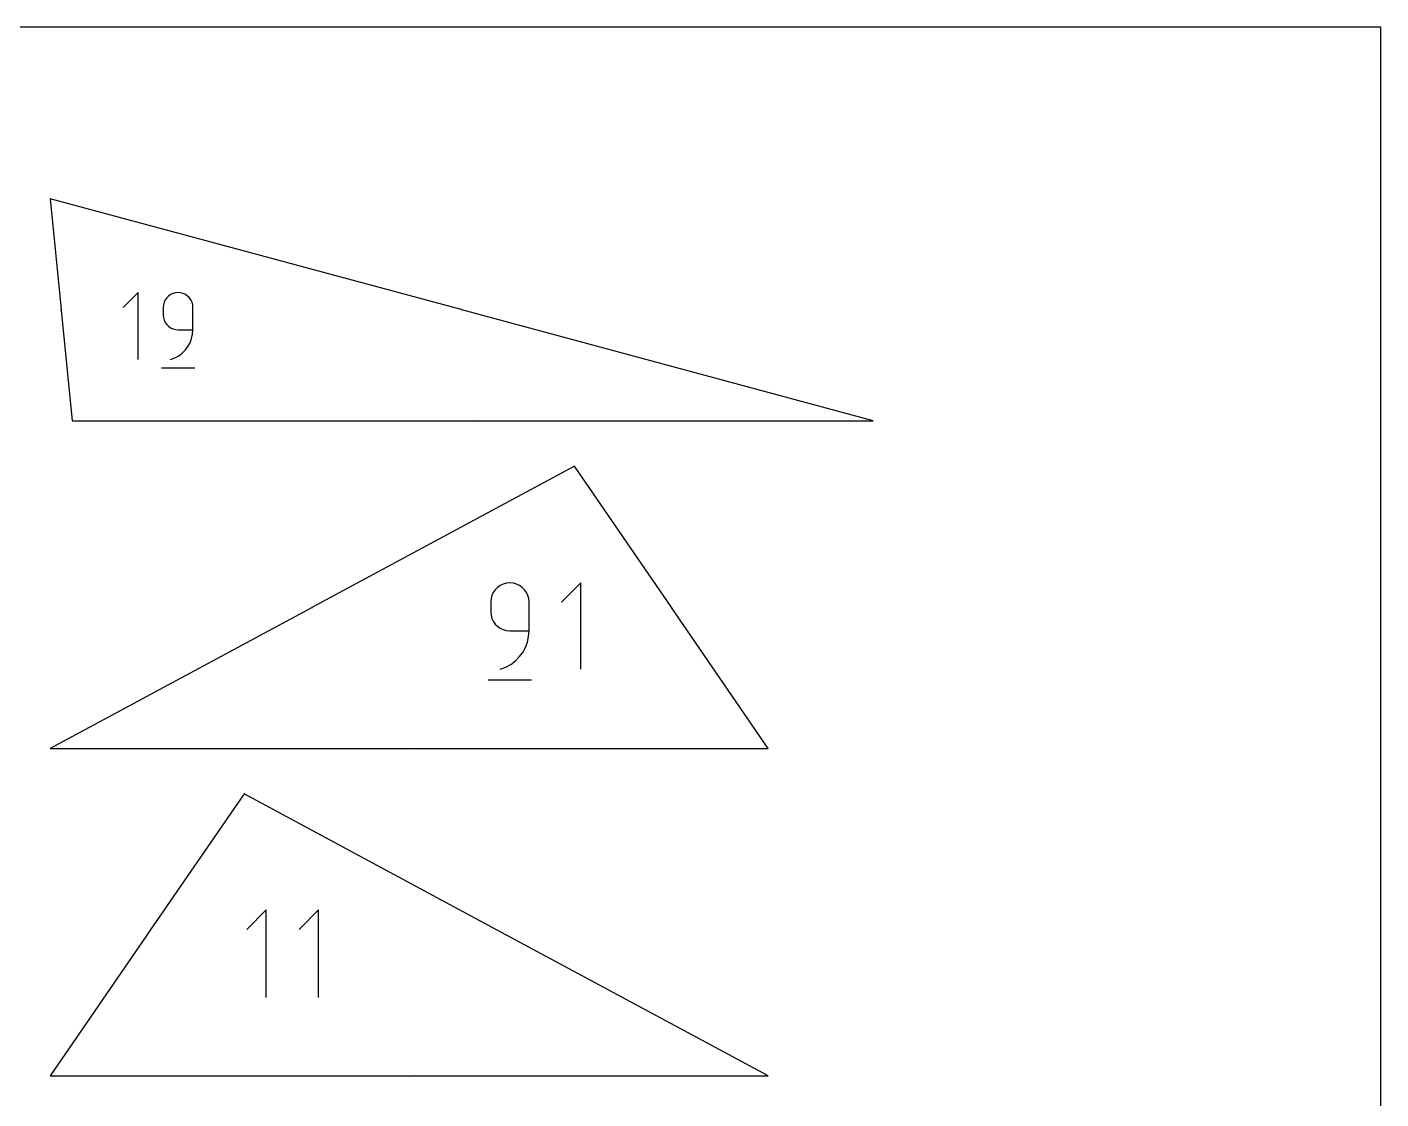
# Model space of a CAD drawing. Extents: x 0 to 200, y 0 to 297.
# Drawn here: x 104.9 to 200, y 221.6 to 296.9 of the extents above; entities that cross this region are included whole.
import ezdxf

# ---------------------------------------------------------------- set-up
doc = ezdxf.new("R2010")
doc.units = 0

msp = doc.modelspace()

# ---------------------------------------------------------------- linework, layer by layer
at = {"layer": 'annotation', "color": 1}
for p, q in [((112.725242, 278.268911), (111.68098, 277.224355)), ((112.725242, 273.571648), (112.725242, 278.268911)), ((114.628924, 277.751379), (114.551656, 277.588668)), ((114.731947, 277.897179), (114.628924, 277.751379)), ((114.857754, 278.023109), (114.731947, 277.897179)), ((115.00337, 278.126207), (114.857754, 278.023109)), ((115.165825, 278.203513), (115.00337, 278.126207)), ((115.342145, 278.252068), (115.165825, 278.203513)), ((115.529358, 278.268911), (115.342145, 278.252068)), ((115.716959, 278.252068), (115.529358, 278.268911)), ((115.529358, 278.268911), (115.529358, 278.268911)), ((115.893485, 278.203513), (115.716959, 278.252068)), ((116.056, 278.126207), (115.893485, 278.203513)), ((116.201568, 278.023109), (116.056, 278.126207)), ((116.327253, 277.897179), (116.201568, 278.023109)), ((116.430119, 277.751379), (116.327253, 277.897179)), ((116.507229, 277.588668), (116.430119, 277.751379)), ((107.31923, 277.066118), (107.319134, 277.065556)), ((107.319134, 277.065556), (107.31914, 277.064969)), ((107.31914, 277.064969), (107.31914, 277.064969)), ((107.31914, 277.064969), (107.31925, 277.064394)), ((107.31942, 277.066646), (107.31923, 277.066118)), ((107.31925, 277.064394), (107.319455, 277.063862)), ((107.319695, 277.067129), (107.31942, 277.066646)), ((107.319455, 277.063862), (107.319744, 277.063382)), ((107.320046, 277.067557), (107.319695, 277.067129)), ((107.319744, 277.063382), (107.320109, 277.062963)), ((107.334566, 277.057724), (107.320004, 277.056276)), ((107.320004, 277.056276), (107.323564, 277.053361)), ((107.320466, 277.067921), (107.320046, 277.067557)), ((107.320109, 277.062963), (107.320538, 277.062611)), ((107.320947, 277.06821), (107.320466, 277.067921)), ((107.320538, 277.062611), (107.321022, 277.062337)), ((107.32148, 277.068415), (107.320947, 277.06821)), ((107.321022, 277.062337), (107.32155, 277.062148)), ((107.322056, 277.068525), (107.32148, 277.068415)), ((107.32155, 277.062148), (107.322113, 277.062052)), ((107.326913, 277.069007), (107.322056, 277.068525)), ((107.322056, 277.068525), (107.322056, 277.068525)), ((107.322113, 277.062052), (107.3227, 277.062057)), ((107.3227, 277.062057), (107.324319, 277.062218)), ((107.324319, 277.062218), (107.324895, 277.062328)), ((107.324319, 277.062218), (107.324319, 277.062218)), ((107.324895, 277.062328), (107.325428, 277.062533)), ((107.325428, 277.062533), (107.325908, 277.062823)), ((107.325908, 277.062823), (107.326328, 277.063187)), ((107.326328, 277.063187), (107.32668, 277.063616)), ((107.32668, 277.063616), (107.326954, 277.064099)), ((107.327902, 277.069033), (107.326913, 277.069007)), ((107.327234, 277.065774), (107.326913, 277.069007)), ((107.326954, 277.064099), (107.327144, 277.064627)), ((107.327144, 277.064627), (107.32724, 277.065188)), ((107.32724, 277.065188), (107.327234, 277.065774)), ((107.328866, 277.068918), (107.327902, 277.069033)), ((107.329793, 277.06867), (107.328866, 277.068918)), ((107.330671, 277.068295), (107.329793, 277.06867)), ((107.331485, 277.067802), (107.330671, 277.068295)), ((107.332225, 277.067199), (107.331485, 277.067802)), ((107.332876, 277.066492), (107.332225, 277.067199)), ((107.333426, 277.065689), (107.332876, 277.066492)), ((107.333863, 277.064799), (107.333426, 277.065689)), ((107.333863, 277.064799), (107.333863, 277.064799)), ((107.335884, 277.06296), (107.33516, 277.070241)), ((114.503115, 277.412006), (114.486274, 277.224355)), ((114.486274, 277.224355), (114.486274, 276.702076)), ((114.486274, 276.702076), (114.486274, 276.702076)), ((114.486274, 276.702076), (114.503115, 276.514435)), ((114.551656, 277.588668), (114.503115, 277.412006)), ((116.555649, 277.412006), (116.507229, 277.588668)), ((116.572441, 277.224355), (116.555649, 277.412006)), ((116.572441, 275.657815), (116.572441, 277.224355)), ((116.572441, 277.224355), (116.572441, 277.224355)), ((135.436965, 277.058134), (135.43686, 277.057532)), ((135.43686, 277.057532), (135.436863, 277.056939)), ((135.436863, 277.056939), (135.436967, 277.056365)), ((135.437405, 277.059762), (135.436965, 277.058134)), ((135.436965, 277.058134), (135.436965, 277.058134)), ((135.436967, 277.056365), (135.437167, 277.055823)), ((135.437167, 277.055823), (135.437455, 277.055324)), ((135.437616, 277.060335), (135.437405, 277.059762)), ((135.437455, 277.055324), (135.437825, 277.054879)), ((135.437917, 277.060847), (135.437616, 277.060335)), ((135.437825, 277.054879), (135.438269, 277.054501)), ((135.438297, 277.061292), (135.437917, 277.060847)), ((135.438269, 277.054501), (135.43878, 277.0542)), ((135.438742, 277.061661), (135.438297, 277.061292)), ((135.439243, 277.061949), (135.438742, 277.061661)), ((135.43878, 277.0542), (135.439352, 277.05399)), ((135.43917, 277.066305), (135.439064, 277.065703)), ((135.439064, 277.065703), (135.439067, 277.065108)), ((135.439067, 277.065108), (135.439172, 277.064533)), ((135.439381, 277.066876), (135.43917, 277.066305)), ((135.43917, 277.066305), (135.43917, 277.066305)), ((135.439172, 277.064533), (135.439371, 277.06399)), ((135.439786, 277.062149), (135.439243, 277.061949)), ((135.439352, 277.05399), (135.439352, 277.05399)), ((135.439352, 277.05399), (135.439953, 277.053884)), ((135.439371, 277.06399), (135.439659, 277.063489)), ((135.439681, 277.067386), (135.439381, 277.066876)), ((135.439659, 277.063489), (135.440028, 277.063043)), ((135.44006, 277.067829), (135.439681, 277.067386)), ((135.44036, 277.062254), (135.439786, 277.062149)), ((135.439953, 277.053884), (135.440546, 277.053886)), ((135.440028, 277.063043), (135.440471, 277.062663)), ((135.440506, 277.068197), (135.44006, 277.067829)), ((135.440954, 277.062257), (135.44036, 277.062254)), ((135.440471, 277.062663), (135.440982, 277.062362)), ((135.441006, 277.068485), (135.440506, 277.068197)), ((135.440546, 277.053886), (135.44112, 277.05399)), ((135.441555, 277.062151), (135.440954, 277.062257)), ((135.440982, 277.062362), (135.441555, 277.062151)), ((135.441549, 277.068684), (135.441006, 277.068485)), ((135.44112, 277.05399), (135.441663, 277.054188)), ((135.442124, 277.068789), (135.441549, 277.068684)), ((135.442127, 277.06194), (135.441555, 277.062151)), ((135.441555, 277.062151), (135.441555, 277.062151)), ((135.441555, 277.062151), (135.441555, 277.062151)), ((135.441555, 277.062151), (135.442155, 277.062046)), ((135.441663, 277.054188), (135.442163, 277.054475)), ((135.442717, 277.068792), (135.442124, 277.068789)), ((135.442638, 277.061639), (135.442127, 277.06194)), ((135.442155, 277.062046), (135.442749, 277.062049)), ((135.442163, 277.054475), (135.442609, 277.054843)), ((135.442609, 277.054843), (135.442988, 277.055286)), ((135.443082, 277.06126), (135.442638, 277.061639)), ((135.443318, 277.068686), (135.442717, 277.068792)), ((135.442749, 277.062049), (135.443323, 277.062154)), ((135.442988, 277.055286), (135.443289, 277.055798)), ((135.443451, 277.060814), (135.443082, 277.06126)), ((135.443289, 277.055798), (135.4435, 277.056371)), ((135.44389, 277.068475), (135.443318, 277.068686)), ((135.443318, 277.068686), (135.443318, 277.068686)), ((135.443323, 277.062154), (135.443866, 277.062354)), ((135.443739, 277.060313), (135.443451, 277.060814)), ((135.4435, 277.056371), (135.443939, 277.057999)), ((135.443938, 277.05977), (135.443739, 277.060313)), ((135.443866, 277.062354), (135.444367, 277.062642)), ((135.444402, 277.068174), (135.44389, 277.068475)), ((135.444043, 277.059195), (135.443938, 277.05977)), ((135.443939, 277.057999), (135.444045, 277.058601)), ((135.443939, 277.057999), (135.443939, 277.057999)), ((135.444045, 277.058601), (135.444043, 277.059195)), ((135.444367, 277.062642), (135.444813, 277.063011)), ((135.444845, 277.067795), (135.444402, 277.068174)), ((135.444813, 277.063011), (135.445192, 277.063456)), ((135.445214, 277.067349), (135.444845, 277.067795)), ((135.445192, 277.063456), (135.445494, 277.063968)), ((135.445502, 277.066849), (135.445214, 277.067349)), ((135.445494, 277.063968), (135.445705, 277.064542)), ((135.445702, 277.066307), (135.445502, 277.066849)), ((135.445807, 277.065733), (135.445702, 277.066307)), ((135.445705, 277.064542), (135.44581, 277.065141)), ((135.445705, 277.064542), (135.445705, 277.064542)), ((135.44581, 277.065141), (135.445807, 277.065733)), ((114.503115, 276.514435), (114.551656, 276.337801)), ((114.551656, 276.337801), (114.628924, 276.175129)), ((114.628924, 276.175129), (114.731947, 276.029375)), ((114.731947, 276.029375), (114.857754, 275.903494)), ((114.857754, 275.903494), (115.00337, 275.800443)), ((115.00337, 275.800443), (115.165825, 275.723175)), ((115.165825, 275.723175), (115.342145, 275.674647)), ((115.342145, 275.674647), (115.529358, 275.657815)), ((115.529358, 275.657815), (116.572441, 275.657815)), ((116.373081, 274.748413), (116.48195, 275.0367)), ((116.48195, 275.0367), (116.549347, 275.34111)), ((116.549347, 275.34111), (116.572441, 275.657815)), ((115.305665, 273.682806), (115.579459, 273.833056)), ((115.579459, 273.833056), (115.825927, 274.01857)), ((115.825927, 274.01857), (116.04224, 274.235519)), ((116.04224, 274.235519), (116.225567, 274.480076)), ((116.225567, 274.480076), (116.373081, 274.748413)), ((114.355926, 272.98449), (116.704557, 272.98449)), ((115.007374, 273.571648), (115.305665, 273.682806)), ((115.007374, 273.571648), (115.007374, 273.571648)), ((136.208932, 269.270692), (136.20888, 269.270107)), ((136.20888, 269.270107), (136.20888, 269.268488)), ((136.20888, 269.268488), (136.20888, 269.268488)), ((136.20888, 269.268488), (136.208932, 269.267904)), ((136.215379, 269.258727), (136.20888, 269.258727)), ((136.209084, 269.271242), (136.208932, 269.270692)), ((136.208932, 269.267904), (136.209083, 269.267354)), ((136.209083, 269.267354), (136.209324, 269.266849)), ((136.209324, 269.271749), (136.209084, 269.271242)), ((136.209645, 269.272203), (136.209324, 269.271749)), ((136.209324, 269.266849), (136.209645, 269.266396)), ((136.210037, 269.272595), (136.209645, 269.272203)), ((136.209645, 269.266396), (136.210037, 269.266005)), ((136.210491, 269.272916), (136.210037, 269.272595)), ((136.210037, 269.266005), (136.21049, 269.265685)), ((136.21049, 269.265685), (136.210997, 269.265446)), ((136.210997, 269.273157), (136.210491, 269.272916)), ((136.211546, 269.273308), (136.210997, 269.273157)), ((136.210997, 269.265446), (136.211546, 269.265295)), ((136.212129, 269.27336), (136.211546, 269.273308)), ((136.211546, 269.265295), (136.212129, 269.265243)), ((136.215379, 269.27336), (136.212129, 269.27336)), ((136.212129, 269.27336), (136.212129, 269.27336)), ((136.212129, 269.265243), (136.215379, 269.265243)), ((136.215379, 269.265243), (136.215379, 269.258727)), ((136.220866, 269.27336), (136.220866, 269.258727)), ((136.220866, 269.258727), (136.224119, 269.261981)), ((138.151174, 257.687829), (137.963068, 257.554647)), ((138.361031, 257.787693), (138.151174, 257.687829)), ((138.588799, 257.850415), (138.361031, 257.787693)), ((138.83064, 257.872173), (138.588799, 257.850415)), ((139.072981, 257.850415), (138.83064, 257.872173)), ((138.83064, 257.872173), (138.83064, 257.872173)), ((139.301016, 257.787693), (139.072981, 257.850415)), ((139.510951, 257.687829), (139.301016, 257.787693)), ((139.698995, 257.554647), (139.510951, 257.687829)), ((143.80308, 257.872173), (142.454112, 256.522824)), ((143.80308, 251.804291), (143.80308, 257.872173)), ((137.504949, 256.765231), (137.483194, 256.522824)), ((137.567653, 256.993441), (137.504949, 256.765231)), ((137.667468, 257.203629), (137.567653, 256.993441)), ((137.800552, 257.391973), (137.667468, 257.203629)), ((137.963068, 257.554647), (137.800552, 257.391973)), ((139.861353, 257.391973), (139.698995, 257.554647)), ((139.994235, 257.203629), (139.861353, 257.391973)), ((140.093845, 256.993441), (139.994235, 257.203629)), ((140.156393, 256.765231), (140.093845, 256.993441)), ((140.178085, 256.522824), (140.156393, 256.765231)), ((124.94899, 256.155141), (124.948935, 256.154687)), ((124.948935, 256.154687), (124.948957, 256.154226)), ((124.948957, 256.154226), (124.949062, 256.153769)), ((124.949122, 256.155579), (124.94899, 256.155141)), ((124.949062, 256.153769), (124.949251, 256.153326)), ((124.949326, 256.155989), (124.949122, 256.155579)), ((124.949251, 256.153326), (124.949251, 256.153326)), ((124.949251, 256.153326), (124.949518, 256.152922)), ((124.949599, 256.156361), (124.949326, 256.155989)), ((124.949518, 256.152922), (124.949843, 256.152582)), ((124.949939, 256.156686), (124.949599, 256.156361)), ((124.949843, 256.152582), (124.950216, 256.152308)), ((124.950342, 256.156952), (124.949939, 256.156686)), ((124.950216, 256.152308), (124.950626, 256.152104)), ((124.950786, 256.157142), (124.950342, 256.156952)), ((124.950342, 256.156952), (124.950342, 256.156952)), ((124.950626, 256.152104), (124.951064, 256.151972)), ((124.951244, 256.157247), (124.950786, 256.157142)), ((124.951064, 256.151972), (124.951519, 256.151917)), ((124.951705, 256.15727), (124.951244, 256.157247)), ((124.951531, 256.150423), (124.951476, 256.149968)), ((124.951476, 256.149968), (124.951499, 256.149506)), ((124.951499, 256.149506), (124.951605, 256.149047)), ((124.951519, 256.151917), (124.95198, 256.15194)), ((124.951662, 256.150861), (124.951531, 256.150423)), ((124.951605, 256.149047), (124.951795, 256.148603)), ((124.951866, 256.151271), (124.951662, 256.150861)), ((124.95216, 256.157215), (124.951705, 256.15727)), ((124.951795, 256.148603), (124.952428, 256.147428)), ((124.952139, 256.151644), (124.951866, 256.151271)), ((124.95198, 256.15194), (124.952438, 256.152044)), ((124.952479, 256.151968), (124.952139, 256.151644)), ((124.952597, 256.157083), (124.95216, 256.157215)), ((124.952428, 256.147428), (124.952428, 256.147428)), ((124.952428, 256.147428), (124.952694, 256.147024)), ((124.952438, 256.152044), (124.952882, 256.152234)), ((124.952882, 256.152234), (124.952479, 256.151968)), ((124.953007, 256.15688), (124.952597, 256.157083)), ((124.952694, 256.147024), (124.953019, 256.146684)), ((124.952882, 256.152234), (124.953285, 256.1525)), ((124.953326, 256.152424), (124.952882, 256.152234)), ((124.952882, 256.152234), (124.952882, 256.152234)), ((124.952882, 256.152234), (124.952882, 256.152234)), ((124.953379, 256.156607), (124.953007, 256.15688)), ((124.953019, 256.146684), (124.953391, 256.146411)), ((124.953285, 256.1525), (124.953625, 256.152825)), ((124.953784, 256.152529), (124.953326, 256.152424)), ((124.953703, 256.156268), (124.953379, 256.156607)), ((124.953391, 256.146411), (124.953801, 256.146208)), ((124.953625, 256.152825), (124.953898, 256.153198)), ((124.953969, 256.155867), (124.953703, 256.156268)), ((124.954245, 256.152552), (124.953784, 256.152529)), ((124.953801, 256.146208), (124.954238, 256.146078)), ((124.953898, 256.153198), (124.954101, 256.153608)), ((124.953969, 256.155867), (124.953969, 256.155867)), ((124.954159, 256.155422), (124.953969, 256.155867)), ((124.954101, 256.153608), (124.954233, 256.154046)), ((124.954265, 256.154963), (124.954159, 256.155422)), ((124.954233, 256.154046), (124.954288, 256.154501)), ((124.954238, 256.146078), (124.954693, 256.146023)), ((124.9547, 256.152497), (124.954245, 256.152552)), ((124.954288, 256.154501), (124.954265, 256.154963)), ((124.954693, 256.146023), (124.955154, 256.146047)), ((124.955138, 256.152365), (124.9547, 256.152497)), ((124.955548, 256.152161), (124.955138, 256.152365)), ((124.955154, 256.146047), (124.955611, 256.146152)), ((124.955921, 256.151887), (124.955548, 256.152161)), ((124.955611, 256.146152), (124.956055, 256.146343)), ((124.956246, 256.151547), (124.955921, 256.151887)), ((124.956055, 256.146343), (124.956458, 256.146608)), ((124.956055, 256.146343), (124.956055, 256.146343)), ((124.956512, 256.151143), (124.956246, 256.151547)), ((124.956458, 256.146608), (124.956798, 256.146932)), ((124.957145, 256.149968), (124.956512, 256.151143)), ((124.956512, 256.151143), (124.956512, 256.151143)), ((124.956798, 256.146932), (124.957071, 256.147304)), ((124.957071, 256.147304), (124.957276, 256.147713)), ((124.957336, 256.149523), (124.957145, 256.149968)), ((124.957276, 256.147713), (124.957407, 256.14815)), ((124.957441, 256.149065), (124.957336, 256.149523)), ((124.957407, 256.14815), (124.957463, 256.148604)), ((124.957463, 256.148604), (124.957441, 256.149065)), ((124.957691, 256.159827), (124.957635, 256.159372)), ((124.957635, 256.159372), (124.957658, 256.158911)), ((124.957658, 256.158911), (124.957763, 256.158454)), ((124.957822, 256.160264), (124.957691, 256.159827)), ((124.957763, 256.158454), (124.957952, 256.158012)), ((124.958026, 256.160674), (124.957822, 256.160264)), ((124.957952, 256.158012), (124.957952, 256.158012)), ((124.957952, 256.158012), (124.958219, 256.157608)), ((124.9583, 256.161047), (124.958026, 256.160674)), ((124.958219, 256.157608), (124.958544, 256.157267)), ((124.958639, 256.161371), (124.9583, 256.161047)), ((124.958544, 256.157267), (124.958916, 256.156994)), ((124.959042, 256.161637), (124.958639, 256.161371)), ((124.958916, 256.156994), (124.959327, 256.156789)), ((124.959486, 256.161827), (124.959042, 256.161637)), ((124.959042, 256.161637), (124.959042, 256.161637)), ((124.959327, 256.156789), (124.959765, 256.156658)), ((124.959944, 256.161932), (124.959486, 256.161827)), ((124.959765, 256.156658), (124.96022, 256.156602)), ((124.960406, 256.161955), (124.959944, 256.161932)), ((124.960232, 256.155108), (124.960177, 256.154653)), ((124.960177, 256.154653), (124.9602, 256.154191)), ((124.9602, 256.154191), (124.960305, 256.153733)), ((124.96022, 256.156602), (124.960681, 256.156625)), ((124.960363, 256.155546), (124.960232, 256.155108)), ((124.960305, 256.153733), (124.960496, 256.153288)), ((124.960567, 256.155956), (124.960363, 256.155546)), ((124.96086, 256.1619), (124.960406, 256.161955)), ((124.960496, 256.153288), (124.961128, 256.152113)), ((124.96084, 256.156329), (124.960567, 256.155956)), ((124.960681, 256.156625), (124.961139, 256.15673)), ((124.96118, 256.156654), (124.96084, 256.156329)), ((124.961298, 256.161769), (124.96086, 256.1619)), ((124.961128, 256.152113), (124.961128, 256.152113)), ((124.961128, 256.152113), (124.961395, 256.151709)), ((124.961139, 256.15673), (124.961583, 256.15692)), ((124.961583, 256.15692), (124.96118, 256.156654)), ((124.961708, 256.161565), (124.961298, 256.161769)), ((124.961395, 256.151709), (124.961719, 256.15137)), ((124.961583, 256.15692), (124.961986, 256.157186)), ((124.962027, 256.15711), (124.961583, 256.15692)), ((124.961583, 256.15692), (124.961583, 256.15692)), ((124.961583, 256.15692), (124.961583, 256.15692)), ((124.96208, 256.161293), (124.961708, 256.161565)), ((124.961719, 256.15137), (124.962092, 256.151097)), ((124.961986, 256.157186), (124.962325, 256.15751)), ((124.962485, 256.157215), (124.962027, 256.15711)), ((124.962404, 256.160954), (124.96208, 256.161293)), ((124.962092, 256.151097), (124.962502, 256.150894)), ((124.962325, 256.15751), (124.962598, 256.157883)), ((124.96267, 256.160552), (124.962404, 256.160954)), ((124.962946, 256.157238), (124.962485, 256.157215)), ((124.962502, 256.150894), (124.962939, 256.150763)), ((124.962598, 256.157883), (124.962802, 256.158293)), ((124.96267, 256.160552), (124.96267, 256.160552)), ((124.96286, 256.160107), (124.96267, 256.160552)), ((124.962802, 256.158293), (124.962933, 256.158731)), ((124.962965, 256.159648), (124.96286, 256.160107)), ((124.962933, 256.158731), (124.962989, 256.159186)), ((124.962939, 256.150763), (124.963393, 256.150708)), ((124.963401, 256.157182), (124.962946, 256.157238)), ((124.962989, 256.159186), (124.962965, 256.159648)), ((124.963393, 256.150708), (124.963854, 256.150732)), ((124.963839, 256.157051), (124.963401, 256.157182)), ((124.964249, 256.156846), (124.963839, 256.157051)), ((124.963854, 256.150732), (124.964312, 256.150838)), ((124.964622, 256.156573), (124.964249, 256.156846)), ((124.964312, 256.150838), (124.964756, 256.151028)), ((124.964947, 256.156232), (124.964622, 256.156573)), ((124.964756, 256.151028), (124.965159, 256.151294)), ((124.964756, 256.151028), (124.964756, 256.151028)), ((124.965213, 256.155828), (124.964947, 256.156232)), ((124.965159, 256.151294), (124.965498, 256.151618)), ((124.965846, 256.154653), (124.965213, 256.155828)), ((124.965213, 256.155828), (124.965213, 256.155828)), ((124.965498, 256.151618), (124.965772, 256.151989)), ((124.965772, 256.151989), (124.965976, 256.152399)), ((124.966036, 256.154209), (124.965846, 256.154653)), ((124.965976, 256.152399), (124.966108, 256.152836)), ((124.966141, 256.153751), (124.966036, 256.154209)), ((124.966108, 256.152836), (124.966164, 256.15329)), ((124.966164, 256.15329), (124.966141, 256.153751)), ((137.483194, 256.522824), (137.483194, 255.84815)), ((137.483194, 255.84815), (137.483194, 255.84815)), ((137.483194, 255.84815), (137.504949, 255.605757)), ((140.178085, 254.499182), (140.178085, 256.522824)), ((140.178085, 256.522824), (140.178085, 256.522824)), ((150.156203, 256.15629), (150.159616, 256.151317)), ((150.158696, 256.156438), (150.158689, 256.15598)), ((150.158689, 256.15598), (150.158762, 256.155523)), ((150.15878, 256.156887), (150.158696, 256.156438)), ((150.158762, 256.155523), (150.158915, 256.155079)), ((150.158938, 256.157317), (150.15878, 256.156887)), ((150.158915, 256.155079), (150.159152, 256.154658)), ((150.159171, 256.157717), (150.158938, 256.157317)), ((150.159152, 256.154658), (150.159152, 256.154658)), ((150.159152, 256.154658), (150.15946, 256.154286)), ((150.159474, 256.158077), (150.159171, 256.157717)), ((150.15946, 256.154286), (150.159819, 256.153982)), ((150.159847, 256.158385), (150.159474, 256.158077)), ((150.159819, 256.153982), (150.160219, 256.153751)), ((150.163153, 256.160654), (150.159847, 256.158385)), ((150.159847, 256.158385), (150.159847, 256.158385)), ((150.160219, 256.153751), (150.160649, 256.153592)), ((150.160649, 256.153592), (150.161098, 256.153509)), ((150.161098, 256.153509), (150.161556, 256.153503)), ((150.161556, 256.153503), (150.162013, 256.153576)), ((150.162013, 256.153576), (150.162457, 256.15373)), ((150.162457, 256.15373), (150.162879, 256.153968)), ((150.162879, 256.153968), (150.163979, 256.154723)), ((150.163859, 256.161067), (150.163153, 256.160654)), ((150.164669, 256.158445), (150.163153, 256.160654)), ((150.163229, 256.14872), (150.164745, 256.146511)), ((150.164603, 256.161367), (150.163859, 256.161067)), ((150.163979, 256.154723), (150.164352, 256.155031)), ((150.163979, 256.154723), (150.163979, 256.154723)), ((150.164352, 256.155031), (150.164655, 256.15539)), ((150.165373, 256.161557), (150.164603, 256.161367)), ((150.164655, 256.15539), (150.164887, 256.155789)), ((150.164906, 256.158024), (150.164669, 256.158445)), ((150.164745, 256.146511), (150.164745, 256.146511)), ((150.164745, 256.146511), (150.165053, 256.146139)), ((150.164887, 256.155789), (150.165045, 256.156218)), ((150.165061, 256.15758), (150.164906, 256.158024)), ((150.165045, 256.156218), (150.165128, 256.156667)), ((150.165053, 256.146139), (150.165412, 256.145835)), ((150.165134, 256.157124), (150.165061, 256.15758)), ((150.165128, 256.156667), (150.165134, 256.157124)), ((150.166156, 256.161635), (150.165373, 256.161557)), ((150.165412, 256.145835), (150.165812, 256.145603)), ((150.165812, 256.145603), (150.166241, 256.145445)), ((150.166942, 256.161602), (150.166156, 256.161635)), ((150.166241, 256.145445), (150.16669, 256.145361)), ((150.16669, 256.145361), (150.167148, 256.145355)), ((150.167717, 256.16146), (150.166942, 256.161602)), ((150.167148, 256.145355), (150.167603, 256.145427)), ((150.167603, 256.145427), (150.168046, 256.145581)), ((150.16847, 256.161208), (150.167717, 256.16146)), ((150.168046, 256.145581), (150.168466, 256.145817)), ((150.168466, 256.145817), (150.169572, 256.146576)), ((150.169188, 256.160847), (150.16847, 256.161208)), ((150.169859, 256.160377), (150.169188, 256.160847)), ((150.170262, 256.150298), (150.169503, 256.151404)), ((150.169503, 256.151404), (150.170262, 256.150298)), ((150.169572, 256.146576), (150.169943, 256.146883)), ((150.169572, 256.146576), (150.169572, 256.146576)), ((150.169859, 256.160377), (150.169859, 256.160377)), ((150.169943, 256.146883), (150.170246, 256.147241)), ((150.170246, 256.147241), (150.170477, 256.14764)), ((150.170499, 256.149877), (150.170262, 256.150298)), ((150.170262, 256.150298), (150.170262, 256.150298)), ((150.170262, 256.150298), (150.17057, 256.149926)), ((150.170477, 256.14764), (150.170635, 256.148069)), ((150.170653, 256.149432), (150.170499, 256.149877)), ((150.17057, 256.149926), (150.170929, 256.149622)), ((150.170635, 256.148069), (150.170719, 256.148518)), ((150.170725, 256.148976), (150.170653, 256.149432)), ((150.170719, 256.148518), (150.170725, 256.148976)), ((150.170929, 256.149622), (150.171329, 256.149391)), ((150.171329, 256.149391), (150.171759, 256.149232)), ((150.171759, 256.149232), (150.172209, 256.149149)), ((150.172209, 256.149149), (150.172667, 256.149143)), ((150.172667, 256.149143), (150.173123, 256.149216)), ((150.173123, 256.149216), (150.173568, 256.149371)), ((150.174679, 256.153331), (150.173163, 256.155539)), ((150.173568, 256.149371), (150.17399, 256.149608)), ((150.17399, 256.149608), (150.174361, 256.149915)), ((150.17399, 256.149608), (150.17399, 256.149608)), ((150.174361, 256.149915), (150.174663, 256.150273)), ((150.174663, 256.150273), (150.174894, 256.150672)), ((150.174916, 256.152909), (150.174679, 256.153331)), ((150.174894, 256.150672), (150.175053, 256.151101)), ((150.17507, 256.152465), (150.174916, 256.152909)), ((150.175053, 256.151101), (150.175136, 256.15155)), ((150.175143, 256.152008), (150.17507, 256.152465)), ((150.175136, 256.15155), (150.175143, 256.152008)), ((137.504949, 255.605757), (137.567653, 255.377582)), ((137.567653, 255.377582), (137.667468, 255.167444)), ((137.667468, 255.167444), (137.800552, 254.97916)), ((137.800552, 254.97916), (137.963068, 254.816549)), ((137.963068, 254.816549), (138.151174, 254.683428)), ((138.151174, 254.683428), (138.361031, 254.583614)), ((138.361031, 254.583614), (138.588799, 254.520927)), ((138.588799, 254.520927), (138.83064, 254.499182)), ((138.83064, 254.499182), (140.178085, 254.499182)), ((140.06119, 253.696832), (140.148252, 254.090066)), ((140.148252, 254.090066), (140.178085, 254.499182)), ((139.493176, 252.661874), (139.729997, 252.977791)), ((139.729997, 252.977791), (139.920553, 253.324425)), ((139.920553, 253.324425), (140.06119, 253.696832)), ((138.541676, 251.947884), (138.895361, 252.141975)), ((138.895361, 252.141975), (139.213746, 252.381621)), ((139.213746, 252.381621), (139.493176, 252.661874)), ((137.314811, 251.045806), (140.348752, 251.045806)), ((138.156346, 251.804291), (138.541676, 251.947884)), ((138.156346, 251.804291), (138.156346, 251.804291)), ((131.753495, 246.246183), (131.753452, 246.245701)), ((131.753452, 246.245701), (131.753452, 246.244366)), ((131.75362, 246.246637), (131.753495, 246.246183)), ((131.753818, 246.247054), (131.75362, 246.246637)), ((131.754083, 246.247429), (131.753818, 246.247054)), ((131.754406, 246.247752), (131.754083, 246.247429)), ((131.75478, 246.248017), (131.754406, 246.247752)), ((131.755197, 246.248215), (131.75478, 246.248017)), ((131.75565, 246.24834), (131.755197, 246.248215)), ((131.756131, 246.248383), (131.75565, 246.24834)), ((131.75881, 246.248383), (131.756131, 246.248383)), ((131.756131, 246.248383), (131.756131, 246.248383)), ((131.769027, 246.249891), (131.762995, 246.249891)), ((131.763377, 246.246183), (131.763334, 246.245701)), ((131.763334, 246.245701), (131.763334, 246.244366)), ((131.763501, 246.246637), (131.763377, 246.246183)), ((131.763699, 246.247054), (131.763501, 246.246637)), ((131.763963, 246.247429), (131.763699, 246.247054)), ((131.764286, 246.247752), (131.763963, 246.247429)), ((131.76466, 246.248017), (131.764286, 246.247752)), ((131.765077, 246.248215), (131.76466, 246.248017)), ((131.765531, 246.24834), (131.765077, 246.248215)), ((131.766013, 246.248383), (131.765531, 246.24834)), ((131.766493, 246.24834), (131.766013, 246.248383)), ((131.766013, 246.248383), (131.766013, 246.248383)), ((131.766946, 246.248215), (131.766493, 246.24834)), ((131.767364, 246.248017), (131.766946, 246.248215)), ((131.767738, 246.247752), (131.767364, 246.248017)), ((131.768061, 246.247429), (131.767738, 246.247752)), ((131.768325, 246.247054), (131.768061, 246.247429)), ((131.768524, 246.246637), (131.768325, 246.247054)), ((131.768648, 246.246183), (131.768524, 246.246637)), ((131.768692, 246.245701), (131.768648, 246.246183)), ((131.768692, 246.241691), (131.768692, 246.245701)), ((131.768692, 246.245701), (131.768692, 246.245701)), ((131.753452, 246.244366), (131.753452, 246.244366)), ((131.753452, 246.244366), (131.753495, 246.243885)), ((131.75881, 246.236319), (131.753452, 246.236319)), ((131.753495, 246.243885), (131.753619, 246.243432)), ((131.753619, 246.243432), (131.753818, 246.243015)), ((131.753818, 246.243015), (131.754082, 246.242642)), ((131.754082, 246.242642), (131.754405, 246.242319)), ((131.754405, 246.242319), (131.754779, 246.242056)), ((131.754779, 246.242056), (131.755197, 246.241858)), ((131.755197, 246.241858), (131.75565, 246.241734)), ((131.75565, 246.241734), (131.756131, 246.241691)), ((131.756131, 246.241691), (131.75881, 246.241691)), ((131.75881, 246.241691), (131.75881, 246.236319)), ((131.763334, 246.244366), (131.763334, 246.244366)), ((131.763334, 246.244366), (131.763377, 246.243885)), ((131.763377, 246.243885), (131.763501, 246.243432)), ((131.763501, 246.243432), (131.763699, 246.243015)), ((131.763699, 246.243015), (131.763963, 246.242642)), ((131.763963, 246.242642), (131.764286, 246.242319)), ((131.764286, 246.242319), (131.76466, 246.242056)), ((131.76466, 246.242056), (131.765077, 246.241858)), ((131.764667, 246.236319), (131.765435, 246.236607)), ((131.764667, 246.236319), (131.764667, 246.236319)), ((131.765077, 246.241858), (131.765531, 246.241734)), ((131.765435, 246.236607), (131.766139, 246.236994)), ((131.765531, 246.241734), (131.766013, 246.241691)), ((131.766013, 246.241691), (131.768692, 246.241691)), ((131.766139, 246.236994), (131.766773, 246.237472)), ((131.766773, 246.237472), (131.767329, 246.238031)), ((131.767329, 246.238031), (131.7678, 246.23866)), ((131.7678, 246.23866), (131.768179, 246.23935)), ((131.768179, 246.23935), (131.768459, 246.240092)), ((131.768459, 246.240092), (131.768632, 246.240876)), ((131.768632, 246.240876), (131.768692, 246.241691)), ((121.724937, 234.888233), (120.358274, 233.521184)), ((121.724937, 228.740754), (121.724937, 234.888233)), ((125.396905, 234.888233), (124.030242, 233.521184)), ((125.396905, 228.740754), (125.396905, 234.888233)), ((113.349665, 233.134967), (113.349565, 233.133956)), ((113.349565, 233.133956), (113.34961, 233.132954)), ((113.34961, 233.132954), (113.349794, 233.131976)), ((113.349913, 233.135972), (113.349665, 233.134967)), ((113.349794, 233.131976), (113.350112, 233.131035)), ((113.349913, 233.135972), (113.349913, 233.135972)), ((113.350112, 233.131035), (113.35056, 233.130147)), ((113.35056, 233.130147), (113.351133, 233.129325)), ((113.351133, 233.129325), (113.351825, 233.128585)), ((113.351825, 233.128585), (113.352632, 233.12794)), ((113.354547, 233.13073), (113.352632, 233.12794)), ((113.352632, 233.12794), (113.356808, 233.125073)), ((113.354936, 233.131201), (113.354547, 233.13073)), ((113.35539, 233.131585), (113.354936, 233.131201)), ((113.355894, 233.131878), (113.35539, 233.131585)), ((113.356436, 233.132079), (113.355894, 233.131878)), ((113.357002, 233.132185), (113.356436, 233.132079)), ((113.356808, 233.125073), (113.356808, 233.125073)), ((113.356808, 233.125073), (113.357341, 233.124774)), ((113.357579, 233.132193), (113.357002, 233.132185)), ((113.357341, 233.124774), (113.357903, 233.124579)), ((113.358155, 233.132102), (113.357579, 233.132193)), ((113.357903, 233.124579), (113.35848, 233.124487)), ((113.358716, 233.131907), (113.358155, 233.132102)), ((113.35848, 233.124487), (113.359059, 233.124495)), ((113.359249, 233.131608), (113.358716, 233.131907)), ((113.359059, 233.124495), (113.359626, 233.124601)), ((113.360638, 233.130654), (113.359249, 233.131608)), ((113.359249, 233.131608), (113.359249, 233.131608)), ((113.359626, 233.124601), (113.360169, 233.124801)), ((113.360169, 233.124801), (113.360674, 233.125094)), ((113.36111, 233.130264), (113.360638, 233.130654)), ((113.360674, 233.125094), (113.361128, 233.125476)), ((113.360932, 233.121729), (113.365244, 233.128011)), ((113.361493, 233.12981), (113.36111, 233.130264)), ((113.361128, 233.125476), (113.361517, 233.125946)), ((113.361787, 233.129305), (113.361493, 233.12981)), ((113.361517, 233.125946), (113.361816, 233.126479)), ((113.361517, 233.125946), (113.361517, 233.125946)), ((113.361988, 233.128763), (113.361787, 233.129305)), ((113.361816, 233.126479), (113.36201, 233.12704)), ((113.362094, 233.128195), (113.361988, 233.128763)), ((113.36201, 233.12704), (113.362102, 233.127617)), ((113.362102, 233.127617), (113.362094, 233.128195)), ((138.558026, 233.125156), (138.561006, 233.123552)), ((138.561006, 233.123552), (138.561006, 233.123552)), ((138.561006, 233.123552), (138.561566, 233.123312)), ((138.561566, 233.123312), (138.562145, 233.123179)), ((138.562034, 233.132599), (138.565252, 233.138575)), ((138.565014, 233.130995), (138.562034, 233.132599)), ((138.562145, 233.123179), (138.562728, 233.12315)), ((138.562728, 233.12315), (138.563302, 233.123221)), ((138.563302, 233.123221), (138.563855, 233.123387)), ((138.563855, 233.123387), (138.564374, 233.123645)), ((138.564374, 233.123645), (138.564845, 233.12399)), ((138.564845, 233.12399), (138.565255, 233.12442)), ((138.565523, 233.130659), (138.565014, 233.130995)), ((138.565252, 233.138575), (138.571211, 233.135366)), ((138.565255, 233.12442), (138.565592, 233.12493)), ((138.565952, 233.13025), (138.565523, 233.130659)), ((138.565592, 233.12493), (138.566391, 233.126415)), ((138.566298, 233.12978), (138.565952, 233.13025)), ((138.566556, 233.129263), (138.566298, 233.12978)), ((138.566391, 233.126415), (138.566631, 233.126976)), ((138.566391, 233.126415), (138.566391, 233.126415)), ((138.566723, 233.128711), (138.566556, 233.129263)), ((138.566631, 233.126976), (138.566764, 233.127555)), ((138.566793, 233.128137), (138.566723, 233.128711)), ((138.566764, 233.127555), (138.566793, 233.128137)), ((131.756157, 223.224635), (131.753477, 223.212582)), ((131.753477, 223.217949), (131.756157, 223.217949)), ((131.753477, 223.212582), (131.758837, 223.212582)), ((131.766037, 223.224635), (131.763357, 223.212582)), ((131.763357, 223.217949), (131.766037, 223.217949)), ((131.763357, 223.212582), (131.768717, 223.212582))]:
    msp.add_line(p, q, dxfattribs=at)
at = {"layer": 'boundary', "color": 5}
for p, q in [((135.416817, 277.067964), (106.551694, 284.85665)), ((106.551694, 284.85665), (107.32434, 277.086622)), ((107.32434, 277.086622), (107.301578, 277.058833)), ((107.301578, 277.058833), (107.329366, 277.036071)), ((107.329366, 277.036071), (108.102011, 269.266043)), ((135.447957, 277.08587), (135.416817, 277.067964)), ((135.465862, 277.05473), (135.447957, 277.08587)), ((164.330985, 269.266043), (135.465862, 277.05473)), ((108.102011, 269.266043), (136.191098, 269.266043)), ((136.191098, 269.266043), (136.216498, 269.240643)), ((136.216498, 269.240643), (136.241898, 269.266043)), ((136.241898, 269.266043), (164.330985, 269.266043)), ((143.363398, 266.065643), (124.97991, 256.16604)), ((150.152548, 256.174938), (143.363398, 266.065643)), ((124.935183, 256.141954), (106.551694, 246.242351)), ((124.945503, 256.176361), (124.935183, 256.141954)), ((124.97991, 256.16604), (124.945503, 256.176361)), ((150.187863, 256.168372), (150.152548, 256.174938)), ((150.181297, 256.133056), (150.187863, 256.168372)), ((156.970446, 246.242351), (150.181297, 256.133056)), ((106.551694, 246.242351), (131.73567, 246.242351)), ((131.73567, 246.242351), (131.76107, 246.216951)), ((131.76107, 246.216951), (131.78647, 246.242351)), ((131.78647, 246.242351), (156.970446, 246.242351)), ((120.15876, 243.041912), (113.36961, 233.151201)), ((138.542257, 233.142303), (120.15876, 243.041912)), ((113.340861, 233.109319), (106.55171, 223.218609)), ((113.36961, 233.151201), (113.334294, 233.144635)), ((113.334294, 233.144635), (113.340861, 233.109319)), ((138.576663, 233.152624), (138.542257, 233.142303)), ((138.586984, 233.118217), (138.576663, 233.152624)), ((156.97048, 223.218609), (138.586984, 233.118217)), ((106.55171, 223.218609), (131.735695, 223.218609)), ((131.735695, 223.218609), (131.761095, 223.193209)), ((131.761095, 223.193209), (131.786495, 223.218609)), ((131.786495, 223.218609), (156.97048, 223.218609))]:
    msp.add_line(p, q, dxfattribs=at)
at = {"layer": 'frame', "color": 5}
for p, q in [((200, 296.926), (0, 296.926)), ((200, 0), (200, 296.926))]:
    msp.add_line(p, q, dxfattribs=at)

doc.saveas('drawing.dxf')
